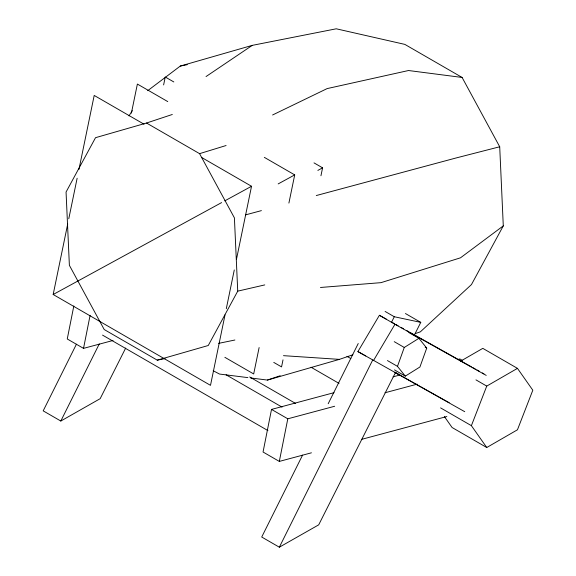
<?xml version="1.0" encoding="UTF-8"?>
<svg xmlns="http://www.w3.org/2000/svg" width="576" height="576" viewBox="0 0 576 576"><rect width="100%" height="100%" fill="white"/><g stroke="black" fill="none" stroke-linecap="round" stroke-linejoin="round"><path stroke-width="0.86" d="M73.829 305.942L67.255 338.976L83.527 348.372L113.04 340.466M83.527 348.372L90.101 315.338M334.015 392.666L271.519 409.414L263.045 452.016L279.317 461.412L311.436 452.808M279.317 461.412L287.798 418.81L334.67 406.253M225.022 314.87L210.499 385.344L53.172 294.509L67.694 224.042M68.782 218.758L77.134 178.236M78.948 169.43L94.198 95.436L144.05 124.214M131.393 113.126L137.383 84.06L167.76 101.599M163.62 84.931L165.254 77.004L173.822 81.95M226.296 308.707L234.281 269.95M236.462 259.38L251.532 186.271L201.679 157.493M259.128 347.537L253.685 373.961L224.863 357.322M288.9 203.076L294.71 174.895L264.334 157.356M283.01 359.856L281.556 366.905L273.766 362.405M320.947 175.759L322.582 167.832L314.014 162.886M405.302 376.128L397.476 366.358L404.273 347.465L418.903 338.328L426.73 348.098L419.933 366.991L405.302 376.128L394.488 369.878M486.749 447.516L471.391 425.671L486.749 386.093L517.457 368.366L532.814 390.211L517.457 429.79L486.749 447.516L452.095 427.514L444.413 416.592M76.428 344.21L43.186 410.854L60.811 421.034L100.166 398.678L125.683 348.055M60.811 421.034L99.259 343.944M302.566 455.119L261.72 537.026L279.338 547.2L318.701 524.844L395.654 372.19M328.198 403.726L358.236 343.505M279.338 547.2L372.658 360.101M391.478 322.358L394.286 316.742L420.768 322.373L414.288 335.232M146.527 123.026L199.577 153.655L234.41 217.872L237.73 291.146L208.26 345.499L157.262 360.158L104.213 329.537L69.379 265.32L66.06 192.038L95.53 137.686L146.527 123.026L172.318 114.473M147.722 90.677L180.288 66.06L252.266 45.367L336.254 28.8L404.834 44.388L462.103 77.45L499.709 146.772L503.287 225.878L471.478 284.544L420.35 331.855L415.289 333.576M464.738 411.696L357.919 351.583L379.404 315.281L386.424 319.212M373.493 360.569L394.97 324.274L486.223 375.394M129.01 115.884L132.271 110.65M503.287 225.878L460.49 257.818L380.988 282.658L320.45 287.474M206.035 76.558L252.266 45.367M460.541 361.21L482.803 348.358L517.457 368.366M53.172 294.509L221.616 202.594M224.77 200.873L251.532 186.271M278.179 183.91L294.71 174.895M317.858 170.41L322.582 167.832M272.592 114.984L327.132 88.596L408.521 70.524L462.103 77.45M250.56 377.95L267.415 380.066L280.188 375.746M267.415 380.066L339.394 359.374L352.886 354.787M199.577 153.655L226.094 145.519M316.289 195.545L455.969 157.997L499.709 146.772M245.376 214.927L261.41 210.622M393.041 376.855L399.982 374.99M457.272 359.64L459.878 358.942L462.197 360.288M385.013 392.76L417.125 384.156M361.778 439.315L446.839 416.52M237.73 291.146L264.773 284.911M218.57 343.375L234.9 340.013M157.262 360.158L165.046 358.574M180.288 66.06L187.272 64.663M283.486 355.666L339.394 359.374M247.896 377.618L219.506 374.054L213.192 370.721M391.882 322.272L394.222 323.582M395.784 324.454L398.124 325.764M401.242 327.514L403.582 328.824M406.699 330.574L409.039 331.884M410.602 332.755L471.434 366.84M472.99 367.711L475.33 369.029M476.892 369.9L479.232 371.21M482.35 372.96L483.912 373.831M357.919 351.583L365.717 355.954M395.352 372.557L449.172 402.703M405.439 313.531L420.768 322.373M385.092 311.429L394.286 316.742M379.404 315.281L394.97 324.274M408.859 332.532L418.903 338.328M425.182 347.206L426.73 348.098M475.963 379.872L486.749 386.093M394.229 341.662L404.273 347.465M387.432 360.562L397.476 366.358M394.898 372.254L399.557 374.947M440.59 407.887L471.391 425.671M346.939 356.328L350.82 358.567M311.076 367.25L339.026 383.393M249.682 376.963L295.495 403.409M226.138 374.832L282.046 407.117M271.519 409.414L287.798 418.81M102.528 335.102L267.926 430.589"/></g></svg>
